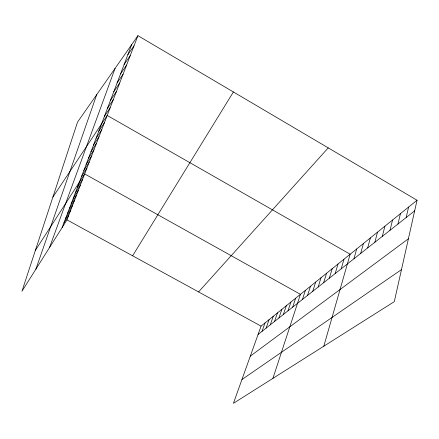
<?xml version="1.0" encoding="UTF-8"?>
<svg xmlns="http://www.w3.org/2000/svg" width="439" height="439" viewBox="0 0 439 439"><rect width="100%" height="100%" fill="white"/><g stroke="black" fill="none" stroke-linecap="round" stroke-linejoin="round"><path stroke-width="0.66" d="M417.05 200.239L394.288 301.67L233.422 403.32L261.051 326.133L417.05 200.239L137.928 35.68L77.527 122.113L21.95 291.249L66.986 219.862L137.928 35.68M406.168 217.541L408.605 207.054M397.948 224.027L400.445 213.639M389.997 230.305L392.554 220.01M382.314 236.374L384.915 226.173M374.873 242.246L377.518 232.143M367.668 247.936L370.357 237.922M360.688 253.446L363.415 243.524M353.922 258.785L356.682 248.957M323.817 346.201L350.152 254.23L107.204 115.446L52.894 197.084M341.185 268.844L343.995 259.197M335.176 273.585L338.019 264.02M329.343 278.194L332.202 268.712M323.669 282.672L326.55 273.277M318.149 287.029L321.046 277.717M312.782 291.266L315.69 282.036M307.552 295.392L310.477 286.244M302.466 299.414L305.401 290.344M272.921 378.358L300.452 294.339L84.678 173.937L35.383 250.373M292.676 307.141L295.634 298.229M287.968 310.856L290.931 302.021M283.374 314.483L286.343 305.72M278.897 318.017L281.871 309.33M274.529 321.469L277.508 312.853M35.855 269.206L96.717 94.654M270.265 324.833L273.245 316.294M266.105 328.12L269.085 319.652M262.039 331.33L265.019 322.928M49.508 247.569L115.073 68.385M62.14 227.545L131.667 44.646M132.611 255.8L233.394 91.965M63.874 222.985L68.764 215.253M67.469 213.53L72.446 205.693M65.647 218.315L70.58 210.533M71.25 203.586L76.315 195.646M69.335 208.618L74.356 200.733M73.209 198.423L78.323 190.427M75.228 193.122L80.386 185.077M77.297 187.678L82.505 179.578M81.605 176.346L86.906 168.142M83.844 170.447L89.199 162.189M86.154 164.378L91.559 156.07M88.524 158.139L93.984 149.781M90.966 151.713L96.476 143.306M93.48 145.1L99.038 136.644M96.07 138.296L101.683 129.785M98.731 131.277L104.405 122.722M104.405 116.362L110.184 107.709M107.423 108.428L113.262 99.724M110.54 100.224L116.439 91.482M113.761 91.746L119.721 82.96M117.098 82.971L123.112 74.147M120.549 73.895L126.624 65.027M124.122 64.495L130.262 55.588M127.826 54.749L134.027 45.815M198.576 291.924L328.235 147.877M258.072 334.463L414.674 210.824M250.307 356.15L408.402 238.778M241.938 379.532L401.487 269.595M66.986 219.862L261.051 326.133"/></g></svg>
